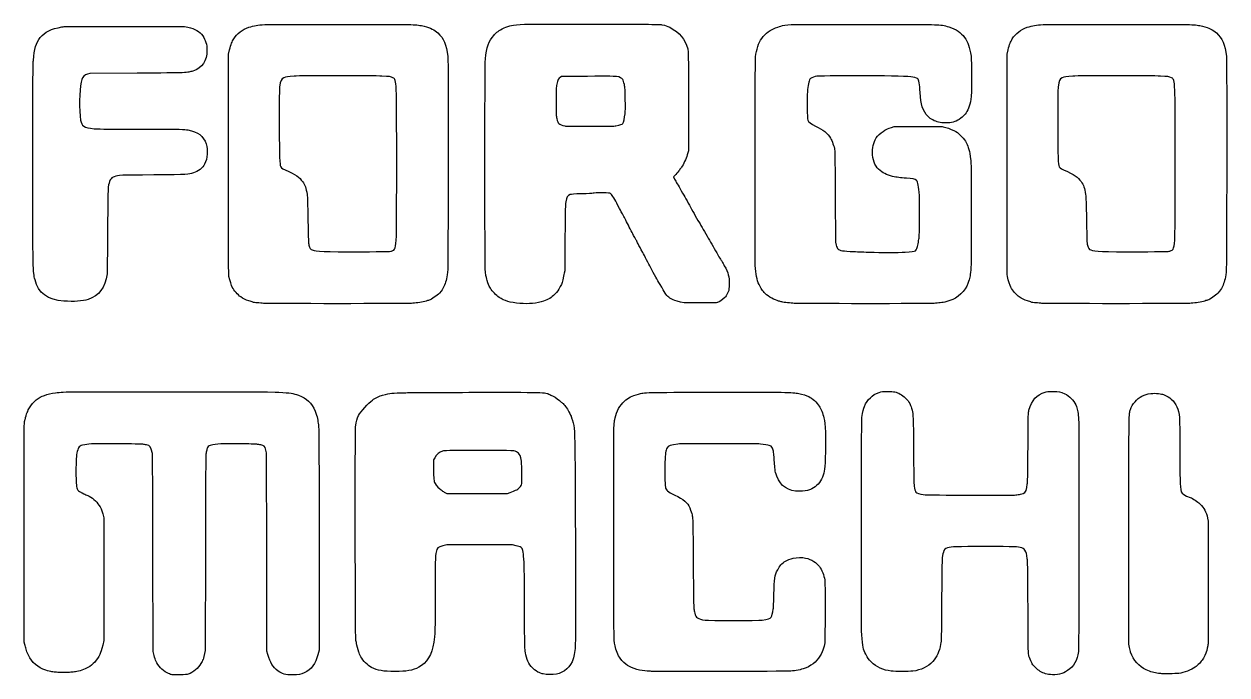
# Model space of a CAD drawing. Header units: millimetres. Extents: x 0 to 561, y 0 to 169.
# Drawn here: x 0 to 312.1, y 0 to 169 of the extents above; entities that cross this region are included whole.
import ezdxf

# ---------------------------------------------------------------- set-up
doc = ezdxf.new("R2010")
doc.units = ezdxf.units.MM
doc.layers.add('Layer_1', color=7, linetype='CONTINUOUS')

msp = doc.modelspace()

# ---------------------------------------------------------------- linework, layer by layer
at = {"layer": 'Layer_1', "color": 7}
for points in [[(26.16169, 168.35823), (41.61335, 168.35823), (42.46002, 168.15744)], [(53.043349, 132.50221), (53.043349, 161.16189), (53.324603, 162.22022)], [(255.05801, 132.50194), (255.05801, 161.16161), (255.33926, 162.21994)], [(29.33669, 156.2112), (17.06002, 156.1552), (16.46735, 155.96142)], [(144.017675, 155.36059), (139.488008, 155.31989), (139.138157, 155.11941)], [(172.379563, 148.96244), (172.380963, 136.00097), (172.085637, 134.99244)], [(225.128463, 142.13501), (225.763463, 142.36274), (231.774796, 142.38994)], [(169.096879, 129.93146), (168.50008, 129.26567), (168.8019, 128.70379)], [(210.475499, 124.07728), (210.530759, 112.30862), (210.747649, 111.51893)], [(297.34325, 110.0097), (297.34357, 110.00969)], [(182.944975, 101.26025), (182.916415, 99.77858), (182.568164, 99.05892)], [(175.471294, 96.56125), (171.322628, 96.56125), (170.348961, 96.80116)], [(62.102678, 96.44387), (62.102682, 96.44415)], [(199.812688, 96.44405), (199.813008, 96.44473)], [(264.11736, 96.44359), (264.11734, 96.44388)], [(63.267423, 5.295718), (63.037418, 6.137638), (62.990528, 31.876308), (62.943638, 57.61497), (62.752198, 58.37697)], [(106.567929, 56.37313), (106.256347, 55.80904), (106.256347, 53.3928)], [(109.21311, 47.351288), (109.685347, 47.078688), (117.586398, 47.075688), (125.487448, 47.072688), (126.137731, 47.333218), (126.13773, 47.334088)], [(20.41119, 41.781888), (20.70069, 40.765888), (20.70069, 24.848548), (20.70069, 8.931218), (20.42006, 7.745888)], [(307.10636, 40.724048), (307.29771, 39.919718), (307.29771, 24.087048)], [(286.84677, 7.117088), (286.67042, 7.999888), (286.67942, 37.580218)], [(0.1744, 7.908728), (-0.00031, 8.494448), (-0.00031, 36.959488)], [(76.535427, 35.178308), (76.534427, 6.391638), (76.244435, 5.248638)], [(33.75868, 5.036548), (33.49496, 6.052548), (33.44086, 31.537218)], [(47.07237, 31.749308), (47.02737, 6.306968), (46.83926, 5.544968)], [(127.709994, 33.502378), (126.703341, 33.738548), (118.194342, 33.737708), (109.685342, 33.736858), (108.669342, 33.499288)], [(207.84077, 16.211998), (207.81341, 8.337998), (207.582169, 7.491328)], [(38.18425, 0.089608), (38.18435, 0.089188)], [(134.704345, 0.245088), (134.704345, 0.245618)], [(162.813672, 0.932568), (162.813677, 0.933178)], [(266.31868, 0.082088), (266.31868, 0.082188)], [(295.31021, 0.288078), (295.30984, 0.287578)]]:
    msp.add_lwpolyline(points, dxfattribs=at)
for points in [[(153.585008, 142.53885)], [(95.328895, 110.00997)], [(10.32902, 97.03154)], [(128.650704, 96.43788)]]:
    msp.add_lwpolyline(points, close=True, dxfattribs=at)
for points in [[(58.288186, 168.10246), (59.804727, 168.59556), (60.494438, 168.71151), (62.441348, 168.80065)], [(62.441348, 168.80065), (64.316893, 168.88655), (98.27366, 168.88655), (100.372013, 168.80072)], [(100.372013, 168.80072), (102.106757, 168.72972), (102.810176, 168.64426), (103.801013, 168.38403)], [(122.979562, 167.0574), (123.622115, 167.59039), (125.337851, 168.33836), (126.454401, 168.57226)], [(126.454401, 168.57226), (126.972721, 168.68083), (128.279018, 168.8067), (129.836013, 168.89809)], [(129.836013, 168.89809), (130.487946, 168.93639), (138.660396, 168.95139), (147.997012, 168.93159)], [(147.997012, 168.93159), (162.503459, 168.90069), (165.06504, 168.87729), (165.607677, 168.77071)], [(165.607677, 168.77071), (166.433939, 168.60836), (166.837757, 168.46842), (167.534208, 168.10308)], [(196.341675, 168.40429), (196.95964, 168.62188), (197.720057, 168.72908), (199.093342, 168.79223)], [(199.093342, 168.79223), (201.106486, 168.88483), (234.083804, 168.88253), (236.262007, 168.78923)], [(236.262007, 168.78923), (238.006004, 168.71493), (238.72474, 168.60281), (239.98734, 168.20831)], [(260.30285, 168.10218), (261.81939, 168.59528), (262.5091, 168.71123), (264.45601, 168.80037)], [(264.45601, 168.80037), (266.33155, 168.88627), (300.28832, 168.88627), (302.38667, 168.80045)], [(302.38667, 168.80045), (304.12142, 168.72945), (304.82484, 168.64398), (305.81567, 168.38375)], [(2.41162, 159.51053), (2.64634, 162.51524), (3.11799, 164.07189), (4.2093, 165.4436)], [(4.2093, 165.4436), (5.40194, 166.9427), (6.98684, 167.72303), (9.82102, 168.20656)], [(9.82102, 168.20656), (10.65323, 168.34854), (11.69711, 168.35823), (26.16169, 168.35823)], [(42.46002, 168.15744), (44.43121, 167.68995), (45.48899, 167.0689), (46.3721, 165.86057)], [(46.3721, 165.86057), (47.1046, 164.85831), (47.45125, 163.65713), (47.4472, 162.13523)], [(54.414797, 165.09127), (55.298511, 166.51664), (56.655547, 167.57161), (58.288186, 168.10246)], [(103.801013, 168.38403), (105.482721, 167.94235), (106.502828, 167.44207), (107.371931, 166.63278)], [(107.371931, 166.63278), (108.941676, 165.17108), (109.549439, 163.74868), (109.980858, 160.52689)], [(119.703936, 159.89188), (120.032053, 162.85288), (120.637606, 164.57013), (121.859727, 166.0054)], [(121.859727, 166.0054), (122.188564, 166.39158), (122.480148, 166.70754), (122.507698, 166.70754)], [(122.507698, 166.70754), (122.535238, 166.70754), (122.747584, 166.86498), (122.979562, 167.0574)], [(167.534208, 168.10308), (170.1954, 166.70711), (171.531948, 165.11396), (172.220906, 162.51659)], [(191.404881, 165.21774), (191.819629, 165.79905), (192.56307, 166.5683), (193.095564, 166.96711)], [(193.095564, 166.96711), (193.615273, 167.35634), (194.91141, 167.98079), (195.622008, 168.18429)], [(195.622008, 168.18429), (195.901408, 168.26429), (196.225258, 168.3633), (196.341675, 168.40429)], [(239.98734, 168.20831), (241.823929, 167.63448), (243.121623, 166.75776), (244.026642, 165.47938)], [(244.026642, 165.47938), (244.926141, 164.20881), (245.336114, 163.02747), (245.716156, 160.61105)], [(256.42946, 165.09099), (257.31317, 166.51636), (258.67021, 167.57133), (260.30285, 168.10218)], [(305.81567, 168.38375), (307.49738, 167.94207), (308.51749, 167.44179), (309.38659, 166.6325)], [(309.38659, 166.6325), (310.95634, 165.1708), (311.5641, 163.7484), (311.99552, 160.52661)], [(53.324603, 162.22022), (53.730797, 163.74869), (53.965306, 164.36627), (54.414797, 165.09127)], [(172.220906, 162.51659), (172.370766, 161.95159), (172.378174, 161.31876), (172.379563, 148.96244)], [(189.801514, 160.48455), (189.994918, 162.24652), (190.636691, 164.14103), (191.404881, 165.21774)], [(255.33926, 162.21994), (255.74546, 163.74841), (255.97997, 164.36599), (256.42946, 165.09099)], [(2.28929, 132.45953), (2.28927, 153.90396), (2.30869, 158.19252), (2.41162, 159.51053)], [(47.4472, 162.13523), (47.4402, 159.38891), (46.18871, 157.53653), (43.81843, 156.7628)], [(109.980858, 160.52689), (110.111964, 159.54777), (110.050068, 105.39554), (109.916838, 104.51989)], [(119.699736, 104.56221), (119.537066, 105.51522), (119.541079, 158.42227), (119.703936, 159.89188)], [(189.732214, 106.25555), (189.611886, 108.18021), (189.677284, 159.35274), (189.801514, 160.48455)], [(245.716156, 160.61105), (245.880906, 159.56356), (245.878316, 150.33743), (245.713156, 149.43505)], [(311.99552, 160.52661), (312.12663, 159.54749), (312.06472, 105.39527), (311.93152, 104.51961)], [(43.81843, 156.7628), (42.26087, 156.25436), (42.73146, 156.27228), (29.33669, 156.2112)], [(14.966, 154.55672), (14.45293, 153.07887), (14.25449, 148.40111), (14.56183, 145.02942)], [(16.46735, 155.96142), (15.74306, 155.7246), (15.19269, 155.20966), (14.966, 154.55672)], [(67.376741, 154.9826), (66.699552, 154.66101), (66.557845, 154.346), (66.299451, 152.58781)], [(70.103668, 155.44352), (68.453363, 155.34952), (67.981295, 155.2697), (67.376741, 154.9826)], [(92.836667, 155.44276), (90.864916, 155.54076), (71.821496, 155.54136), (70.103668, 155.44352)], [(95.715732, 155.02137), (95.186802, 155.28336), (94.746214, 155.34785), (92.836667, 155.44276)], [(96.321776, 154.25794), (96.149877, 154.77797), (96.112776, 154.8247), (95.715732, 155.02137)], [(96.595621, 151.71794), (96.520621, 153.35951), (96.473117, 153.80009), (96.321776, 154.25794)], [(138.251841, 153.33022), (138.059233, 152.39324), (138.051892, 152.22098), (138.056871, 148.75822)], [(139.138157, 155.11941), (138.669671, 154.85094), (138.489805, 154.48786), (138.251841, 153.33022)], [(153.764171, 155.32499), (153.103364, 155.40619), (150.241547, 155.41659), (144.017675, 155.36059)], [(155.388441, 154.54113), (155.184844, 154.8983), (154.483837, 155.2366), (153.764171, 155.32499)], [(155.760568, 153.27113), (155.640782, 153.82071), (155.47332, 154.39221), (155.388441, 154.54113)], [(156.01704, 149.35754), (155.98075, 152.09255), (155.96497, 152.33337), (155.760568, 153.27113)], [(203.912537, 154.64325), (203.628667, 154.21001), (203.3704, 152.90867), (203.2741, 151.42636)], [(205.273511, 155.33927), (204.622569, 155.18238), (204.085985, 154.90796), (203.912537, 154.64325)], [(230.08147, 155.28387), (227.116588, 155.55981), (206.380647, 155.60615), (205.273511, 155.33927)], [(231.847346, 154.77906), (231.584507, 154.9972), (230.823184, 155.21484), (230.08147, 155.28387)], [(232.493573, 151.17387), (232.392709, 153.36246), (232.189712, 154.49492), (231.847346, 154.77906)], [(269.3911, 154.98233), (268.71391, 154.66075), (268.5722, 154.34573), (268.31381, 152.58754)], [(272.11802, 155.44325), (270.46772, 155.34925), (269.99565, 155.26943), (269.3911, 154.98233)], [(294.85102, 155.44249), (292.87927, 155.54049), (273.83585, 155.54109), (272.11802, 155.44325)], [(297.73009, 155.0211), (297.20116, 155.28309), (296.76057, 155.34758), (294.85102, 155.44249)], [(298.33613, 154.25767), (298.16423, 154.7777), (298.12713, 154.82443), (297.73009, 155.0211)], [(298.60998, 151.71767), (298.53498, 153.35924), (298.48747, 153.79982), (298.33613, 154.25767)], [(66.299451, 152.58781), (66.240571, 152.18721), (66.208671, 149.30579), (66.208051, 144.33281)], [(96.604321, 113.91788), (96.729171, 116.86163), (96.721796, 148.95674), (96.595621, 151.71794)], [(203.2741, 151.42636), (203.151401, 149.53771), (203.22233, 144.4447), (203.37774, 143.98487)], [(234.59074, 144.94009), (233.21263, 146.36477), (232.636261, 148.07803), (232.493573, 151.17387)], [(268.31381, 152.58754), (268.25491, 152.18694), (268.22301, 149.30552), (268.22241, 144.33254)], [(298.61898, 113.91761), (298.74383, 116.86136), (298.73646, 148.95647), (298.60998, 151.71767)], [(138.056871, 148.75822), (138.061771, 145.35773), (138.072181, 145.11888), (138.246253, 144.41409)], [(155.96328, 145.65941), (156.02122, 146.15064), (156.04128, 147.53104), (156.01704, 149.35754)], [(245.713156, 149.43505), (245.373031, 147.57816), (244.892954, 146.37477), (244.162984, 145.54929)], [(14.56183, 145.02942), (14.60623, 144.54219), (14.66153, 144.06734), (14.68469, 143.97421)], [(14.68469, 143.97421), (14.70789, 143.88111), (14.76249, 143.65959), (14.8062, 143.48203)], [(66.208051, 144.33281), (66.207119, 136.99846), (66.297391, 132.92402), (66.47641, 132.21764)], [(138.246253, 144.41409), (138.58575, 143.03958), (138.712402, 142.92123), (140.292342, 142.5021)], [(155.359378, 143.1425), (155.549599, 143.38432), (155.835493, 144.57586), (155.96328, 145.65941)], [(203.37774, 143.98487), (203.542044, 143.49872), (204.111978, 143.06554), (205.358805, 142.47916)], [(237.32047, 143.45431), (236.289611, 143.70594), (235.222955, 144.28652), (234.59074, 144.94009)], [(244.162984, 145.54929), (243.186371, 144.44491), (242.199852, 143.78781), (241.062474, 143.48411)], [(268.22241, 144.33254), (268.22148, 136.99819), (268.31171, 132.92375), (268.49077, 132.21737)], [(14.8062, 143.48203), (15.10582, 142.26373), (16.08821, 141.87653), (19.25672, 141.72786)], [(19.25672, 141.72786), (20.14404, 141.68626), (25.5204, 141.65076), (31.20419, 141.64906)], [(31.20419, 141.64906), (41.15504, 141.64606), (41.57242, 141.64006), (42.45675, 141.47718)], [(42.45675, 141.47718), (45.14837, 140.98266), (46.58899, 139.88528), (47.24585, 137.82912)], [(140.292342, 142.5021), (140.460464, 142.4575), (143.26277, 142.4202), (146.769341, 142.4159)], [(146.769341, 142.4159), (152.027209, 142.4099), (153.044817, 142.4278), (153.585008, 142.53885)], [(153.585011, 142.53887), (154.73254, 142.77473), (155.193423, 142.93152), (155.359378, 143.1425)], [(205.358805, 142.47916), (207.339243, 141.54776), (208.528479, 140.58467), (209.281191, 139.30266)], [(221.465064, 139.80797), (221.93642, 140.37837), (222.773587, 141.07664), (223.374856, 141.40089)], [(223.374856, 141.40089), (223.915351, 141.69237), (224.041699, 141.74526), (225.128463, 142.13501)], [(231.774796, 142.38994), (237.159655, 142.41434), (237.856716, 142.40224), (238.463463, 142.27421)], [(241.062474, 143.48411), (240.167496, 143.24514), (238.240373, 143.22981), (237.32047, 143.45431)], [(238.463463, 142.27421), (239.463003, 142.06325), (240.30321, 141.77384), (241.288628, 141.30108)], [(241.288628, 141.30108), (242.104874, 140.90948), (242.23554, 140.81014), (243.151295, 139.88493)], [(47.24585, 137.82912), (47.76822, 136.19397), (47.61119, 134.06369), (46.85884, 132.579)], [(209.281191, 139.30266), (209.656535, 138.66338), (210.199723, 137.14169), (210.333784, 136.35395)], [(220.134993, 135.67642), (220.132493, 137.38737), (220.558496, 138.71089), (221.465064, 139.80797)], [(243.151295, 139.88493), (244.019873, 139.00738), (244.175076, 138.8052), (244.466067, 138.17216)], [(244.466067, 138.17216), (244.871815, 137.28949), (244.872746, 137.28703), (245.154737, 136.36643)], [(172.085637, 134.99244), (171.787297, 133.97358), (171.053847, 132.3805), (170.62363, 131.81688)], [(210.333784, 136.35395), (210.387804, 136.03653), (210.440963, 131.43082), (210.475499, 124.07728)], [(221.75249, 131.27014), (220.717449, 132.22276), (220.137821, 133.80175), (220.134993, 135.67642)], [(245.154737, 136.36643), (245.39403, 135.58521), (245.444458, 135.29426), (245.655856, 133.47506)], [(2.85454, 102.52987), (2.26954, 104.95628), (2.28932, 103.90872), (2.28929, 132.45953)], [(46.85884, 132.579), (46.38372, 131.64139), (45.15054, 130.66949), (43.96553, 130.29873)], [(53.152261, 103.41921), (53.064541, 103.76019), (53.043349, 109.41817), (53.043349, 132.50221)], [(66.47641, 132.21764), (66.58668, 131.78255), (66.867993, 131.53934), (67.731966, 131.13215)], [(67.731966, 131.13215), (70.626059, 129.76817), (71.425151, 129.22555), (72.260303, 128.05722)], [(170.62363, 131.81688), (170.495843, 131.64947), (170.234333, 131.30657), (170.042487, 131.05488)], [(225.382463, 129.41182), (223.750649, 129.80677), (222.830847, 130.27766), (221.75249, 131.27014)], [(245.655856, 133.47506), (245.846196, 131.83712), (245.848356, 106.761), (245.657856, 105.11173)], [(255.16692, 103.41894), (255.07922, 103.75992), (255.05801, 109.4179), (255.05801, 132.50194)], [(268.49077, 132.21737), (268.60104, 131.78228), (268.88235, 131.53907), (269.74632, 131.13188)], [(269.74632, 131.13188), (272.64042, 129.7679), (273.43951, 129.22528), (274.27466, 128.05695)], [(23.37871, 129.33057), (22.53117, 129.04907), (22.08056, 128.25165), (21.83661, 126.60159)], [(33.69702, 129.79081), (24.73402, 129.72841), (24.55217, 129.72031), (23.37871, 129.33057)], [(43.96553, 130.29873), (42.49108, 129.8374), (42.83476, 129.85439), (33.69702, 129.79081)], [(72.260303, 128.05722), (72.95998, 127.0784), (73.166431, 126.48676), (73.442046, 124.67055)], [(168.8019, 128.70379), (168.967897, 128.39476), (169.206742, 127.97047), (169.332667, 127.76092)], [(170.042487, 131.05488), (169.850632, 130.80319), (169.425114, 130.29764), (169.096879, 129.93146)], [(228.980797, 128.95122), (227.270225, 129.03872), (226.535014, 129.13287), (225.382463, 129.41182)], [(231.581943, 128.37156), (231.284365, 128.66914), (230.327962, 128.88227), (228.980797, 128.95122)], [(232.332479, 124.45808), (232.167311, 126.78531), (231.929804, 128.0237), (231.581943, 128.37156)], [(274.27466, 128.05695), (274.97434, 127.07813), (275.18079, 126.48649), (275.4564, 124.67028)], [(21.83661, 126.60159), (21.76981, 126.14988), (21.71732, 122.57224), (21.67097, 115.31458)], [(144.73737, 124.88305), (142.598563, 124.82955), (142.042176, 124.79095), (141.731703, 124.6745)], [(147.685328, 125.04807), (147.491475, 124.98847), (146.311171, 124.92243), (144.73737, 124.88305)], [(149.975315, 125.12067), (148.638632, 125.13887), (147.905046, 125.11567), (147.685328, 125.04807)], [(152.173981, 124.94176), (151.970934, 125.07497), (151.696953, 125.09726), (149.975315, 125.12067)], [(153.797854, 122.42693), (153.023798, 123.88759), (152.467377, 124.7493), (152.173981, 124.94176)], [(169.332667, 127.76092), (169.458592, 127.55137), (169.867117, 126.84652), (170.240505, 126.19459)], [(170.240505, 126.19459), (170.613885, 125.54265), (171.159773, 124.59015), (171.453584, 124.07792)], [(73.442046, 124.67055), (73.538586, 124.03439), (73.593735, 122.38189), (73.663873, 118.02422)], [(140.559189, 122.80792), (140.426093, 122.08423), (140.361119, 118.51948), (140.346989, 111.16625)], [(141.731703, 124.6745), (141.020283, 124.40773), (140.784326, 124.03211), (140.559189, 122.80792)], [(155.44634, 119.33659), (155.212812, 119.76034), (154.930745, 120.28911), (153.797854, 122.42693)], [(171.453584, 124.07792), (171.747394, 123.56569), (172.282343, 122.59414), (172.642371, 121.91892)], [(172.642371, 121.91892), (173.36087, 120.57139), (174.271595, 118.97572), (175.227659, 117.38925)], [(232.250179, 113.36675), (232.381828, 114.05546), (232.447046, 122.84391), (232.332479, 124.45808)], [(275.4564, 124.67028), (275.5529, 124.03412), (275.60809, 122.38162), (275.67823, 118.02395)], [(156.80446, 116.71193), (156.18581, 117.92266), (155.574652, 119.10376), (155.44634, 119.33659)], [(73.663873, 118.02422), (73.748383, 112.7741), (73.772763, 112.16037), (73.921226, 111.54722)], [(158.466418, 113.54839), (158.171023, 114.07761), (157.423111, 115.50119), (156.80446, 116.71193)], [(175.227659, 117.38925), (175.396036, 117.10985), (175.847877, 116.3288), (176.231738, 115.65359)], [(176.231738, 115.65359), (176.615608, 114.97837), (177.206988, 113.94967), (177.545917, 113.36759)], [(275.67823, 118.02395), (275.76273, 112.77383), (275.78712, 112.1601), (275.93558, 111.54695)], [(21.67097, 115.31458), (21.63347, 109.43713), (21.56684, 104.42408), (21.52194, 104.09625)], [(95.328911, 110.00996), (96.314042, 110.29512), (96.47109, 110.77631), (96.604321, 113.91788)], [(159.003628, 112.55429), (159.003628, 112.57179), (158.76188, 113.01918), (158.466418, 113.54839)], [(160.547161, 109.64225), (159.411104, 111.75774), (159.003628, 112.52649), (159.003628, 112.55429)], [(177.545917, 113.36759), (178.300314, 112.07197), (179.225382, 110.46912), (180.062448, 109.00725)], [(231.978975, 111.88508), (232.079178, 112.44388), (232.201217, 113.11063), (232.250179, 113.36675)], [(297.34357, 110.00969), (298.3287, 110.29485), (298.48575, 110.77604), (298.61898, 113.91761)], [(73.921226, 111.54722), (74.121937, 110.71831), (74.265201, 110.51383), (74.789576, 110.30785)], [(74.789576, 110.30785), (75.852117, 109.89048), (77.644705, 109.82618), (87.417998, 109.85487)], [(87.417998, 109.85487), (93.899798, 109.87387), (94.928515, 109.89407), (95.328895, 110.00997)], [(140.346989, 111.16625), (140.340219, 107.65047), (140.308652, 104.73401), (140.276809, 104.68524)], [(161.544814, 107.73725), (161.158649, 108.48232), (160.709704, 109.33957), (160.547161, 109.64225)], [(210.747649, 111.51893), (210.866945, 111.0846), (211.036752, 110.66139), (211.125009, 110.57847)], [(211.125009, 110.57847), (211.582327, 110.14876), (212.487753, 110.00056), (215.307136, 109.89392)], [(215.307136, 109.89392), (216.401452, 109.85252), (218.287402, 109.78076), (219.498135, 109.73444)], [(219.498135, 109.73444), (222.184033, 109.63169), (226.805613, 109.62926), (228.642135, 109.72944)], [(228.642135, 109.72944), (230.210526, 109.81514), (231.008407, 109.93), (231.282219, 110.1094)], [(231.282219, 110.1094), (231.593606, 110.31343), (231.784276, 110.79934), (231.978975, 111.88508)], [(275.93558, 111.54695), (276.13629, 110.71804), (276.27956, 110.51356), (276.80393, 110.30758)], [(276.80393, 110.30758), (277.86647, 109.89021), (279.65906, 109.82591), (289.43235, 109.8546)], [(289.43235, 109.8546), (295.91415, 109.8736), (296.94287, 109.8938), (297.34325, 110.0097)], [(162.540485, 105.83225), (162.379034, 106.13493), (161.930978, 106.99218), (161.544814, 107.73725)], [(180.062448, 109.00725), (180.409073, 108.40188), (180.742253, 107.84943), (180.802832, 107.77958)], [(180.802832, 107.77958), (180.863422, 107.70968), (181.015413, 107.46208), (181.140584, 107.22925)], [(181.140584, 107.22925), (181.265764, 106.99642), (181.519002, 106.53922), (181.703338, 106.21325)], [(181.703338, 106.21325), (182.784345, 104.30169), (182.987943, 103.48952), (182.944975, 101.26025)], [(190.706059, 101.38722), (190.19242, 102.47991), (189.86636, 104.10992), (189.732214, 106.25555)], [(21.52194, 104.09625), (21.02415, 100.46219), (19.47461, 98.37005), (16.60087, 97.452)], [(54.04054, 100.62521), (53.875966, 100.94738), (53.415899, 102.39447), (53.152261, 103.41921)], [(109.916838, 104.51989), (109.634153, 102.66195), (109.428777, 101.8946), (108.918516, 100.78994)], [(120.149883, 102.39281), (119.981591, 102.95167), (119.942407, 103.14051), (119.699736, 104.56221)], [(139.997349, 103.4999), (139.694293, 101.99991), (139.585725, 101.65644), (139.142123, 100.79435)], [(140.276809, 104.68524), (140.244966, 104.63644), (140.11921, 104.10306), (139.997349, 103.4999)], [(163.596795, 103.84258), (163.17728, 104.63422), (162.701944, 105.52957), (162.540485, 105.83225)], [(164.467481, 102.27625), (164.408121, 102.34615), (164.01631, 103.05095), (163.596795, 103.84258)], [(245.657856, 105.11173), (245.44415, 103.25722), (245.417218, 103.13025), (244.921545, 101.6404)], [(256.0552, 100.62494), (255.89063, 100.94711), (255.43056, 102.3942), (255.16692, 103.41894)], [(311.93152, 104.51961), (311.64884, 102.66167), (311.44346, 101.89432), (310.9332, 100.78966)], [(10.32902, 97.03149), (6.16266, 97.32482), (3.66682, 99.16081), (2.85454, 102.52987)], [(56.218349, 98.11709), (55.437236, 98.67309), (54.466877, 99.79063), (54.04054, 100.62521)], [(108.918516, 100.78994), (108.573068, 100.04206), (108.440742, 99.84857), (107.783348, 99.13013)], [(121.029112, 100.38131), (120.544921, 101.20004), (120.429698, 101.46365), (120.149883, 102.39281)], [(123.259469, 98.01272), (122.457727, 98.55354), (121.522982, 99.54623), (121.029112, 100.38131)], [(139.142123, 100.79435), (138.635164, 99.80912), (138.394999, 99.47299), (137.681809, 98.75049)], [(165.861628, 99.94639), (165.37156, 100.91722), (164.7745, 101.91502), (164.467481, 102.27625)], [(167.9395, 97.62313), (166.973462, 98.15337), (166.498838, 98.68406), (165.861628, 99.94639)], [(192.317469, 99.01655), (191.628604, 99.6966), (191.21416, 100.30632), (190.706059, 101.38722)], [(244.921545, 101.6404), (244.272982, 99.691), (242.232608, 97.73763), (240.24102, 97.15946)], [(258.23301, 98.11682), (257.4519, 98.67282), (256.48154, 99.79036), (256.0552, 100.62494)], [(310.9332, 100.78966), (310.58775, 100.04178), (310.45543, 99.84829), (309.79803, 99.12985)], [(16.60087, 97.452), (15.19884, 97.00411), (12.90389, 96.85025), (10.32902, 97.03154)], [(58.325897, 97.09984), (57.534111, 97.34382), (56.82141, 97.68782), (56.218349, 98.11709)], [(59.351015, 96.75733), (59.234598, 96.80783), (58.773292, 96.96197), (58.325897, 97.09984)], [(104.012676, 96.94198), (103.401391, 96.74816), (102.895321, 96.65323), (102.192342, 96.60052)], [(105.086503, 97.28046), (104.96156, 97.24196), (104.478342, 97.08964), (104.012676, 96.94198)], [(107.783348, 99.13013), (107.128629, 98.4146), (105.792132, 97.49795), (105.086503, 97.28046)], [(128.650678, 96.43784), (126.082408, 96.66398), (124.62985, 97.0883), (123.259469, 98.01272)], [(134.803134, 97.00683), (133.171142, 96.45842), (130.852528, 96.244), (128.650704, 96.43788)], [(137.681809, 98.75049), (136.879406, 97.93761), (136.015129, 97.4141), (134.803134, 97.00683)], [(170.348961, 96.80116), (168.909408, 97.15586), (168.59609, 97.26275), (167.9395, 97.62313)], [(181.808941, 97.94756), (181.218052, 97.38439), (180.354579, 96.78542), (179.960024, 96.66503)], [(182.568164, 99.05892), (182.334569, 98.57618), (182.084616, 98.2103), (181.808941, 97.94756)], [(195.791342, 97.04182), (194.788177, 97.25933), (193.15986, 98.18495), (192.317469, 99.01655)], [(196.638008, 96.81182), (196.405175, 96.88782), (196.024175, 96.99134), (195.791342, 97.04182)], [(198.119675, 96.59306), (197.537592, 96.63736), (196.870842, 96.7358), (196.638008, 96.81182)], [(239.182686, 96.83566), (238.880003, 96.73866), (238.232303, 96.6299), (237.743353, 96.59393)], [(240.24102, 97.15946), (239.96162, 97.07836), (239.48537, 96.93264), (239.182686, 96.83566)], [(260.34056, 97.09957), (259.54877, 97.34355), (258.83607, 97.68755), (258.23301, 98.11682)], [(261.36568, 96.75706), (261.24926, 96.80756), (260.78795, 96.9617), (260.34056, 97.09957)], [(306.02736, 96.9417), (305.41608, 96.74788), (304.91001, 96.65295), (304.20703, 96.60024)], [(307.10119, 97.28019), (306.97625, 97.24169), (306.49303, 97.08936), (306.02736, 96.9417)], [(309.79803, 99.12985), (309.14331, 98.41432), (307.80682, 97.49767), (307.10119, 97.28019)], [(60.536348, 96.5888), (60.000832, 96.631), (59.467432, 96.70681), (59.351015, 96.75733)], [(62.102682, 96.44415), (61.776715, 96.48155), (61.071865, 96.54662), (60.536348, 96.5888)], [(100.499009, 96.44387), (99.626494, 96.34244), (62.987292, 96.34272), (62.102678, 96.44387)], [(102.192342, 96.60052), (101.656826, 96.56042), (100.894826, 96.48988), (100.499009, 96.44387)], [(179.960024, 96.66503), (179.711367, 96.58913), (178.504875, 96.56125), (175.471294, 96.56125)], [(199.813008, 96.44473), (199.463758, 96.48203), (198.701758, 96.54877), (198.119675, 96.59306)], [(236.17702, 96.4432), (235.360672, 96.34035), (200.776407, 96.34102), (199.812688, 96.44405)], [(237.743353, 96.59393), (237.254403, 96.55793), (236.549553, 96.49014), (236.17702, 96.4432)], [(262.55101, 96.58853), (262.01549, 96.63073), (261.48209, 96.70654), (261.36568, 96.75706)], [(264.11734, 96.44388), (263.79138, 96.48128), (263.08653, 96.54635), (262.55101, 96.58853)], [(302.51369, 96.44359), (301.64118, 96.34216), (265.00198, 96.34244), (264.11736, 96.44359)], [(304.20703, 96.60024), (303.67151, 96.56014), (302.90951, 96.4896), (302.51369, 96.44359)], [(1.0935, 68.77494), (1.72775, 70.25458), (3.33248, 71.82679), (4.74102, 72.34855)], [(4.74102, 72.34855), (4.95057, 72.42615), (5.19822, 72.52337), (5.29136, 72.56454)], [(5.29136, 72.56454), (5.99061, 72.8737), (7.21522, 73.16183), (8.17002, 73.24186)], [(8.17002, 73.24186), (8.63569, 73.28086), (9.51199, 73.3622), (10.11735, 73.42254)], [(10.11735, 73.42254), (11.52322, 73.56269), (64.005133, 73.55112), (66.124348, 73.41024)], [(66.124348, 73.41024), (69.265888, 73.20132), (69.743823, 73.12534), (71.197337, 72.60368)], [(71.197337, 72.60368), (73.312048, 71.84473), (74.661838, 70.56287), (75.526733, 68.49215)], [(90.378316, 71.32195), (91.23952, 71.93183), (92.281716, 72.44246), (93.048347, 72.63014)], [(93.048347, 72.63014), (95.348071, 73.19315), (95.119607, 73.16899), (99.05968, 73.26564)], [(99.05968, 73.26564), (101.102509, 73.31574), (109.85009, 73.35734), (118.702346, 73.35904)], [(118.702346, 73.35904), (136.759594, 73.36204), (134.969529, 73.43164), (136.694012, 72.66328)], [(136.694012, 72.66328), (137.603975, 72.25781), (138.072715, 71.95299), (138.937678, 71.20419)], [(155.804361, 71.07922), (156.857944, 72.00511), (157.68286, 72.42202), (159.403939, 72.89846)], [(159.403939, 72.89846), (161.075572, 73.3612), (160.649825, 73.35088), (179.450676, 73.38472)], [(179.450676, 73.38472), (197.687596, 73.41752), (199.341796, 73.39272), (201.0264, 73.06066)], [(201.0264, 73.06066), (201.896282, 72.8892), (203.16961, 72.49553), (203.647248, 72.25037)], [(203.647248, 72.25037), (204.541684, 71.79128), (205.699204, 70.72375), (206.355345, 69.75281)], [(218.054747, 69.67025), (218.846744, 71.52063), (220.103917, 72.72623), (221.842674, 73.30278)], [(221.842674, 73.30278), (222.637922, 73.56649), (222.702227, 73.57408), (224.139663, 73.57408)], [(224.139663, 73.57408), (225.795862, 73.57408), (226.248083, 73.48238), (227.372008, 72.91854)], [(227.372008, 72.91854), (228.238156, 72.48403), (229.398987, 71.30131), (229.803279, 70.44142)], [(260.7501, 68.70578), (261.54412, 71.40457), (262.68731, 72.69099), (264.92763, 73.40668)], [(264.92763, 73.40668), (265.36898, 73.54767), (265.69059, 73.57411), (266.96437, 73.57411)], [(266.96437, 73.57411), (268.601, 73.57411), (268.82692, 73.53051), (270.0638, 72.97595)], [(270.0638, 72.97595), (271.21529, 72.45967), (272.40943, 71.23775), (272.89236, 70.08156)], [(287.11422, 68.94214), (287.50266, 70.21103), (288.85604, 71.80116), (290.01564, 72.35108)], [(290.01564, 72.35108), (290.93011, 72.78476), (291.29195, 72.88831), (292.37517, 73.02632)], [(292.37517, 73.02632), (293.25363, 73.13824), (293.4874, 73.13854), (294.37358, 73.02932)], [(294.37358, 73.02932), (294.92555, 72.96102), (295.48753, 72.85879), (295.62242, 72.80223)], [(295.62242, 72.80223), (296.81399, 72.30257), (297.17008, 72.09397), (297.67228, 71.60141)], [(0.80812, 68.11377), (0.86912, 68.25356), (0.99755, 68.55109), (1.0935, 68.77494)], [(86.79027, 67.30768), (87.327276, 68.31198), (89.395632, 70.62605), (90.378316, 71.32195)], [(138.937678, 71.20419), (139.240361, 70.94215), (139.582516, 70.66305), (139.698018, 70.58394)], [(139.698018, 70.58394), (140.191972, 70.24568), (140.87243, 69.31453), (141.396254, 68.26005)], [(153.380397, 66.71619), (153.687042, 68.31363), (154.669387, 70.0818), (155.804361, 71.07922)], [(206.355345, 69.75281), (206.803206, 69.09009), (207.257739, 67.9521), (207.568221, 66.71619)], [(217.409138, 66.80075), (217.668929, 68.50913), (217.792119, 69.05665), (218.054747, 69.67025)], [(229.803279, 70.44142), (230.168776, 69.66406), (230.249709, 69.44423), (230.418966, 68.76922)], [(230.418966, 68.76922), (230.727847, 67.53737), (230.744874, 67.07556), (230.805385, 58.29175)], [(260.51134, 59.18078), (260.57384, 67.85059), (260.58084, 68.13053), (260.7501, 68.70578)], [(272.89236, 70.08156), (273.38855, 68.89366), (273.47049, 68.52143), (273.60362, 66.8503)], [(286.67942, 37.580218), (286.68842, 69.5241), (286.66012, 67.45884), (287.11422, 68.94214)], [(297.67228, 71.60141), (299.02694, 70.27274), (299.52794, 69.1452), (299.80511, 66.80138)], [(-0.00031, 36.959488), (-0.00031, 65.19141), (0.00069, 65.42888), (0.16902, 65.9546)], [(0.16902, 65.9546), (0.26212, 66.24613), (0.33836, 66.53605), (0.33836, 66.59886)], [(0.33836, 66.59886), (0.33836, 66.73972), (0.65717, 67.76786), (0.80812, 68.11377)], [(75.526733, 68.49215), (75.874502, 67.65953), (76.014557, 67.20564), (76.11377, 66.58964)], [(76.11377, 66.58964), (76.578505, 63.70413), (76.536527, 66.83155), (76.535427, 35.178308)], [(86.021454, 64.34504), (86.228964, 66.02619), (86.345812, 66.47645), (86.79027, 67.30768)], [(141.396254, 68.26005), (141.690953, 67.6668), (141.957941, 67.1052), (141.989556, 67.01207)], [(141.989556, 67.01207), (142.021171, 66.91897), (142.132608, 66.59508), (142.237197, 66.2924)], [(142.237197, 66.2924), (142.664679, 65.05525), (142.757999, 64.56182), (142.837662, 63.1174)], [(153.013223, 36.701858), (152.985241, 66.49604), (152.961221, 64.53253), (153.380397, 66.71619)], [(207.568221, 66.71619), (207.940508, 65.23428), (208.038485, 61.8522), (207.87479, 56.13286)], [(217.344748, 10.412748), (217.197284, 12.161128), (217.258538, 65.81048), (217.409138, 66.80075)], [(273.60362, 66.8503), (273.71617, 65.43743), (273.72892, 61.57579), (273.70511, 36.109108)], [(299.80511, 66.80138), (299.84641, 66.45213), (299.88221, 62.81574), (299.88481, 58.72051)], [(86.079524, 9.100038), (85.948197, 9.564688), (85.891725, 63.29405), (86.021454, 64.34504)], [(142.837662, 63.1174), (143.009806, 59.99633), (143.183863, 11.848438), (143.037068, 7.957068)], [(15.79002, 59.76265), (14.77623, 59.56632), (14.64037, 59.51289), (14.32284, 59.1857)], [(24.39606, 60.00017), (18.52485, 60.04237), (17.02026, 60.00102), (15.79002, 59.76265)], [(30.81835, 59.87004), (30.54204, 59.92184), (27.93057, 59.97473), (24.39606, 60.00017)], [(31.78161, 59.69619), (31.50794, 59.74379), (31.07447, 59.82205), (30.81835, 59.87004)], [(33.29541, 57.44522), (32.88325, 59.35556), (32.76983, 59.52422), (31.78161, 59.69619)], [(48.33451, 59.59212), (47.94365, 59.49952), (47.60299, 59.15894), (47.5099, 58.7678)], [(56.091345, 59.99722), (51.509564, 60.05542), (49.944288, 59.97372), (48.33451, 59.59212)], [(60.367011, 59.86525), (60.110894, 59.91125), (58.186845, 59.9706), (56.091345, 59.99722)], [(61.466509, 59.6927), (61.117903, 59.7416), (60.623128, 59.81928), (60.367011, 59.86525)], [(62.752198, 58.37697), (62.496361, 59.39528), (62.323243, 59.57243), (61.466509, 59.6927)], [(169.671676, 59.93859), (167.827493, 59.71056), (167.106878, 59.45772), (166.849068, 58.94823)], [(191.07612, 59.93944), (189.94963, 60.06037), (170.650228, 60.05975), (169.671676, 59.93859)], [(193.378342, 59.59509), (192.963949, 59.69787), (192.04237, 59.8357), (191.07612, 59.93944)], [(194.575359, 57.02186), (194.462507, 58.73157), (194.149816, 59.40374), (193.378342, 59.59509)], [(13.80589, 58.02598), (13.551, 56.97055), (13.47009, 55.69621), (13.46796, 52.70389)], [(14.32284, 59.1857), (14.0533, 58.90796), (13.9782, 58.73948), (13.80589, 58.02598)], [(33.44086, 31.537218), (33.40326, 49.255948), (33.35896, 57.15089), (33.29541, 57.44522)], [(47.27718, 57.82664), (47.12276, 57.21323), (47.11579, 56.3266), (47.07237, 31.749308)], [(47.5099, 58.7678), (47.4698, 58.59942), (47.3651, 58.17589), (47.27718, 57.82664)], [(108.590235, 58.10759), (107.787679, 57.88574), (107.057548, 57.25953), (106.567929, 56.37313)], [(117.988234, 58.24396), (109.924539, 58.24896), (109.05635, 58.23596), (108.590235, 58.10759)], [(128.021259, 57.76049), (127.211532, 58.26097), (127.691567, 58.23784), (117.988234, 58.24396)], [(128.777679, 56.77723), (128.777679, 56.97919), (128.317482, 57.5774), (128.021259, 57.76049)], [(128.859949, 56.59248), (128.814699, 56.63778), (128.777679, 56.72086), (128.777679, 56.77723)], [(129.030662, 55.91938), (128.982022, 56.24433), (128.905203, 56.54723), (128.859949, 56.59248)], [(166.849068, 58.94823), (166.47617, 58.21131), (166.380666, 57.57334), (166.294526, 55.2437)], [(194.884122, 53.33886), (194.760889, 54.56489), (194.651102, 55.87446), (194.575359, 57.02186)], [(230.805385, 58.29175), (230.839625, 53.32048), (230.901695, 49.316268), (230.949733, 48.978418)], [(260.36581, 49.782778), (260.41111, 50.042578), (260.47541, 54.19743), (260.51134, 59.18078)], [(299.88481, 58.72051), (299.88981, 50.781968), (299.94541, 49.210478), (300.28222, 47.505648)], [(106.256347, 53.3928), (106.256347, 50.836548), (106.306777, 50.357128), (106.646652, 49.682288)], [(129.163572, 50.198068), (129.239632, 51.303218), (129.151092, 55.11481), (129.030662, 55.91938)], [(166.294526, 55.2437), (166.215456, 53.10561), (166.283186, 49.542128), (166.417556, 48.770628)], [(195.321543, 51.603188), (195.023449, 52.40922), (194.947131, 52.71205), (194.884122, 53.33886)], [(207.87479, 56.13286), (207.78171, 52.88057), (207.705609, 52.46211), (206.904815, 50.798868)], [(13.46796, 52.70389), (13.46596, 50.117098), (13.54126, 48.996318), (13.76059, 48.335808)], [(128.790632, 48.889178), (129.089142, 49.284128), (129.104339, 49.337468), (129.163572, 50.198068)], [(201.296377, 47.667878), (198.276368, 47.672878), (196.291823, 48.979648), (195.321543, 51.603188)], [(206.904815, 50.798868), (206.359333, 49.665898), (205.097842, 48.496638), (204.03558, 48.139398)], [(13.76059, 48.335808), (13.8816, 47.971498), (13.9717, 47.862658), (14.3557, 47.617018)], [(14.3557, 47.617018), (14.60459, 47.457808), (14.83145, 47.327548), (14.85984, 47.327548)], [(14.85984, 47.327548), (14.88824, 47.327548), (15.18534, 47.198468), (15.52008, 47.040698)], [(15.52008, 47.040698), (15.85481, 46.882938), (16.30494, 46.675408), (16.52037, 46.579528)], [(106.646652, 49.682288), (106.828677, 49.320868), (107.972396, 48.089548), (108.126083, 48.089548)], [(108.126083, 48.089548), (108.161623, 48.089548), (108.314475, 47.984778), (108.465783, 47.856718)], [(108.465783, 47.856718), (108.617082, 47.728658), (108.953378, 47.501208), (109.21311, 47.351288)], [(126.13773, 47.334088), (127.56167, 47.904588), (127.81689, 48.020538), (128.14173, 48.244548)], [(128.14173, 48.244548), (128.327472, 48.372648), (128.619479, 48.662718), (128.790632, 48.889178)], [(166.417556, 48.770628), (166.562234, 47.939928), (166.934183, 47.622108), (168.845652, 46.695968)], [(204.03558, 48.139398), (202.870482, 47.747578), (202.397687, 47.666188), (201.296377, 47.667878)], [(230.949733, 48.978418), (231.038013, 48.357658), (231.261679, 47.620008), (231.421132, 47.423758)], [(231.421132, 47.423758), (231.638175, 47.156608), (232.382784, 46.918868), (233.341008, 46.810758)], [(257.38634, 46.724858), (257.68903, 46.771958), (258.2176, 46.847798), (258.56096, 46.893318)], [(258.56096, 46.893318), (259.59384, 47.030248), (260.02906, 47.498948), (260.19067, 48.648448)], [(260.19067, 48.648448), (260.24237, 49.016218), (260.32119, 49.526658), (260.36581, 49.782778)], [(300.28222, 47.505648), (300.36802, 47.071258), (301.15102, 46.580918), (302.59871, 46.054898)], [(16.52037, 46.579528), (17.54005, 46.125708), (18.81656, 45.037188), (19.44131, 44.088748)], [(19.44131, 44.088748), (19.91465, 43.370168), (20.05107, 43.045688), (20.41119, 41.781888)], [(168.845652, 46.695968), (171.058245, 45.623928), (172.21817, 44.643568), (172.730006, 43.412938)], [(233.341008, 46.810758), (234.593769, 46.669428), (256.52729, 46.591038), (257.38634, 46.724858)], [(302.59871, 46.054898), (303.38852, 45.767918), (304.43707, 45.073708), (305.14612, 44.368348)], [(305.14612, 44.368348), (306.18296, 43.336898), (306.72406, 42.330938), (307.10636, 40.724048)], [(172.730006, 43.412938), (173.111725, 42.495158), (173.236456, 42.101218), (173.325128, 41.533348)], [(173.325128, 41.533348), (173.369248, 41.250848), (173.443204, 40.791098), (173.489491, 40.511698)], [(173.489491, 40.511698), (173.539641, 40.208938), (173.601209, 35.471228), (173.641874, 28.785358)], [(153.135862, 8.677188), (153.06459, 8.926968), (153.0324, 16.282418), (153.013223, 36.701858)], [(273.70511, 36.109108), (273.68391, 13.431538), (273.65441, 6.786968), (273.57173, 6.094778)], [(106.937418, 31.833038), (106.877938, 31.483788), (106.795821, 31.064688), (106.754944, 30.901698)], [(108.669342, 33.499288), (107.305887, 33.180468), (107.139678, 33.020558), (106.937418, 31.833038)], [(129.107028, 32.987778), (128.938016, 33.191428), (128.767294, 33.254308), (127.709994, 33.502378)], [(129.880585, 16.720548), (129.884485, 29.189818), (129.740131, 32.224928), (129.107028, 32.987778)], [(238.536627, 31.901818), (238.141056, 30.486538), (238.158142, 30.950698), (238.086793, 19.683868)], [(239.60634, 32.967588), (238.907518, 32.772778), (238.730869, 32.596788), (238.536627, 31.901818)], [(249.51234, 33.315208), (241.811559, 33.315208), (240.715261, 33.276708), (239.60634, 32.967588)], [(258.86801, 32.967788), (257.83261, 33.292908), (257.23231, 33.315208), (249.51234, 33.315208)], [(259.49022, 32.651698), (259.38084, 32.752438), (259.10084, 32.894678), (258.86801, 32.967788)], [(260.19248, 31.006318), (260.09458, 31.701288), (259.81761, 32.350198), (259.49022, 32.651698)], [(106.754944, 30.901698), (106.714064, 30.738718), (106.680274, 26.357218), (106.679854, 21.165038)], [(173.641874, 28.785358), (173.689934, 20.884568), (173.738804, 17.441838), (173.807135, 17.143698)], [(195.558254, 27.303318), (196.065018, 28.310868), (196.639101, 28.944618), (197.614969, 29.573778)], [(197.614969, 29.573778), (197.895317, 29.754528), (198.854057, 30.112178), (199.601342, 30.314758)], [(199.601342, 30.314758), (200.360124, 30.520448), (202.045338, 30.538328), (202.806457, 30.348758)], [(202.806457, 30.348758), (204.334538, 29.968138), (205.65908, 29.153958), (206.383505, 28.149998)], [(206.383505, 28.149998), (206.977942, 27.326188), (207.572064, 25.836428), (207.76789, 24.678668)], [(260.36753, 29.886208), (260.32193, 30.142318), (260.24319, 30.646378), (260.19248, 31.006318)], [(260.50979, 17.440208), (260.47429, 24.591308), (260.41699, 29.608248), (260.36753, 29.886208)], [(194.56972, 20.910988), (194.65891, 25.171708), (194.735616, 25.667768), (195.558254, 27.303318)], [(207.76789, 24.678668), (207.84156, 24.243078), (207.86088, 21.999038), (207.84077, 16.211998)], [(307.29771, 24.087048), (307.29771, 9.216588), (307.28871, 8.210638), (307.14661, 7.534718)], [(106.679854, 21.165038), (106.679008, 11.572988), (106.646604, 10.367268), (106.337809, 8.465038)], [(194.403418, 17.100988), (194.458338, 17.450238), (194.53317, 19.164738), (194.56972, 20.910988)], [(238.086793, 19.683868), (238.020503, 9.215268), (238.015763, 8.997218), (237.833767, 8.017968)], [(129.960645, 6.983888), (129.908885, 7.195128), (129.878765, 10.858518), (129.880585, 16.720548)], [(173.807135, 17.143698), (173.860495, 16.910858), (173.965326, 16.425028), (174.040104, 16.064058)], [(174.040104, 16.064058), (174.302833, 14.795858), (174.6881, 14.536328), (176.764084, 14.229108)], [(193.875835, 15.017098), (194.045591, 15.299748), (194.242458, 16.077348), (194.403418, 17.100988)], [(260.74452, 4.909538), (260.57187, 5.451528), (260.5683, 5.641438), (260.50979, 17.440208)], [(176.764084, 14.229108), (177.601251, 14.105208), (190.493774, 14.104798), (191.548416, 14.228258)], [(191.548416, 14.228258), (192.934562, 14.391008), (193.644288, 14.631558), (193.875835, 15.017098)], [(218.404588, 5.374838), (217.728025, 6.689668), (217.612413, 7.239238), (217.344748, 10.412748)], [(0.52107, 6.730308), (0.42647, 7.056278), (0.27049, 7.586568), (0.1744, 7.908728)], [(1.13531, 5.133678), (0.74105, 5.984818), (0.72608, 6.023738), (0.52107, 6.730308)], [(20.42006, 7.745888), (20.09185, 6.359568), (20.00173, 6.075208), (19.64097, 5.287518)], [(86.274037, 8.168698), (86.219697, 8.494668), (86.13217, 8.913768), (86.079524, 9.100038)], [(86.841278, 5.925038), (86.593366, 6.710158), (86.369702, 7.594838), (86.274037, 8.168698)], [(106.337809, 8.465038), (105.805087, 5.183418), (104.536425, 3.092208), (102.40401, 1.980758)], [(130.045655, 6.193658), (130.044555, 6.442018), (130.006295, 6.797618), (129.960645, 6.983888)], [(143.037068, 7.957068), (142.984837, 6.572398), (142.75164, 4.955228), (142.486998, 4.142368)], [(153.371837, 7.554328), (153.295197, 7.985628), (153.189008, 8.490918), (153.135862, 8.677188)], [(154.703491, 4.311238), (154.125946, 5.083298), (153.570575, 6.435848), (153.371837, 7.554328)], [(207.582169, 7.491328), (207.342697, 6.614538), (207.24169, 6.338778), (206.82695, 5.429418)], [(237.833767, 8.017968), (237.46037, 6.008828), (236.890292, 4.752958), (235.769424, 3.470208)], [(287.14199, 5.889428), (287.07659, 6.079108), (286.94376, 6.631558), (286.84677, 7.117088)], [(307.14661, 7.534718), (306.96374, 6.663718), (306.77348, 5.971368), (306.62309, 5.629718)], [(5.65078, 1.222128), (3.56866, 1.889338), (2.01454, 3.235618), (1.13531, 5.133678)], [(19.64097, 5.287518), (19.0142, 3.919058), (17.83687, 2.632428), (16.55099, 1.910648)], [(34.19178, 3.626758), (34.09858, 3.843348), (33.90372, 4.477748), (33.75868, 5.036548)], [(37.11494, 0.561048), (35.82319, 1.214428), (34.74138, 2.348998), (34.19178, 3.626758)], [(46.31224, 3.760818), (46.31224, 3.703118), (46.12348, 3.335168), (45.89277, 2.943178)], [(46.37284, 3.926298), (46.33954, 3.892998), (46.31224, 3.818538), (46.31224, 3.760818)], [(46.83926, 5.544968), (46.55528, 4.394588), (46.43957, 3.993028), (46.37284, 3.926298)], [(65.94101, 0.998718), (64.548489, 2.040828), (63.849896, 3.163608), (63.267423, 5.295718)], [(76.244435, 5.248638), (75.649745, 2.904648), (74.536928, 1.424408), (72.686014, 0.515308)], [(87.39891, 4.739698), (87.15838, 5.182088), (86.907445, 5.715488), (86.841278, 5.925038)], [(90.130358, 1.966778), (89.145863, 2.472408), (87.998198, 3.637508), (87.39891, 4.739698)], [(130.513684, 4.011788), (130.262181, 4.763588), (130.047577, 5.764028), (130.045655, 6.193658)], [(133.349678, 0.762068), (132.112063, 1.405648), (130.933893, 2.755688), (130.513684, 4.011788)], [(142.486998, 4.142368), (141.828536, 2.119888), (140.152272, 0.611298), (138.124895, 0.216588)], [(156.611717, 2.428658), (155.989967, 2.848278), (155.256779, 3.571608), (154.703491, 4.311238)], [(206.82695, 5.429418), (206.132235, 3.906218), (204.657655, 2.561898), (202.903336, 1.852408)], [(219.8267, 3.367228), (219.206288, 3.972428), (218.913621, 4.385588), (218.404588, 5.374838)], [(225.00134, 0.994418), (222.926017, 1.233978), (221.20421, 2.023498), (219.8267, 3.367228)], [(235.769424, 3.470208), (234.638218, 2.175628), (232.624693, 1.202218), (230.646067, 0.993418)], [(261.45763, 3.173868), (261.147, 3.805948), (260.92032, 4.357668), (260.74452, 4.909538)], [(263.36694, 1.131718), (262.60985, 1.635478), (261.77467, 2.528768), (261.45763, 3.173868)], [(273.57173, 6.094778), (273.29576, 3.783658), (272.40045, 2.189378), (270.77886, 1.121478)], [(291.18827, 1.317508), (289.23437, 2.242128), (287.86639, 3.787808), (287.14199, 5.889428)], [(305.8414, 4.066658), (305.49238, 3.512998), (304.51694, 2.490328), (303.88928, 2.020008)], [(306.62309, 5.629718), (306.22174, 4.717838), (306.10593, 4.486278), (305.8414, 4.066658)], [(7.20996, 0.834678), (6.89148, 0.874978), (6.18985, 1.049388), (5.65078, 1.222128)], [(8.40285, 0.680358), (8.06525, 0.724858), (7.52845, 0.794328), (7.20996, 0.834678)], [(12.14935, 0.677358), (11.37712, 0.575248), (9.18528, 0.576748), (8.40285, 0.680358)], [(13.37702, 0.837038), (13.02777, 0.792338), (12.47532, 0.720458), (12.14935, 0.677358)], [(16.55099, 1.910648), (15.73006, 1.449858), (14.24808, 0.948568), (13.37702, 0.837038)], [(38.18435, 0.089188), (38.02137, 0.133588), (37.54013, 0.345978), (37.11494, 0.561048)], [(40.34325, 0.027708), (39.31878, 0.017308), (38.34723, 0.045108), (38.18425, 0.089608)], [(42.59493, 0.191208), (42.27874, 0.073708), (41.85723, 0.043108), (40.34325, 0.027708)], [(45.89277, 2.943178), (45.18821, 1.746108), (43.91088, 0.680208), (42.59493, 0.191208)], [(69.655015, 0.000318), (67.753579, 0.001318), (67.004195, 0.203078), (65.94101, 0.998718)], [(72.686014, 0.515308), (71.777583, 0.069118), (71.365645, -0.000872), (69.655015, 0.000318)], [(96.223344, 0.888678), (93.150274, 0.888678), (91.745519, 1.137238), (90.130358, 1.966778)], [(102.40401, 1.980758), (100.850817, 1.171208), (99.251862, 0.888678), (96.223344, 0.888678)], [(134.704345, 0.245618), (134.353385, 0.324218), (133.747434, 0.555228), (133.349678, 0.762068)], [(138.124895, 0.216588), (137.226709, 0.041718), (135.550131, 0.055698), (134.704345, 0.245088)], [(161.702935, 1.006478), (160.100474, 1.027278), (157.690827, 1.700398), (156.611717, 2.428658)], [(162.813677, 0.933178), (162.55756, 0.968878), (162.057722, 1.001878), (161.702935, 1.006478)], [(198.966337, 0.994068), (197.615362, 0.890118), (163.533491, 0.832178), (162.813672, 0.932568)], [(202.416131, 1.657288), (201.788564, 1.407288), (200.088187, 1.080388), (198.966337, 0.994068)], [(202.903336, 1.852408), (202.810206, 1.814708), (202.590959, 1.726938), (202.416131, 1.657288)], [(230.646067, 0.993418), (229.46865, 0.869158), (226.081712, 0.869838), (225.00134, 0.994418)], [(266.31868, 0.082188), (265.05221, 0.249218), (264.28132, 0.523318), (263.36694, 1.131718)], [(268.68934, 0.222148), (268.03094, 0.060608), (266.96091, -0.002612), (266.31868, 0.082088)], [(270.77886, 1.121478), (270.05173, 0.642628), (269.58586, 0.442118), (268.68934, 0.222148)], [(294.33617, 0.415908), (293.26843, 0.506108), (292.34228, 0.771428), (291.18827, 1.317508)], [(295.30984, 0.287578), (295.28264, 0.315178), (294.84446, 0.372978), (294.33617, 0.415908)], [(299.63538, 0.404608), (298.69963, 0.312608), (295.37438, 0.222998), (295.31021, 0.288078)], [(303.88928, 2.020008), (302.91249, 1.288078), (300.91816, 0.530738), (299.63538, 0.404608)]]:
    msp.add_open_spline(points, degree=3, dxfattribs=at)

doc.saveas('drawing.dxf')
